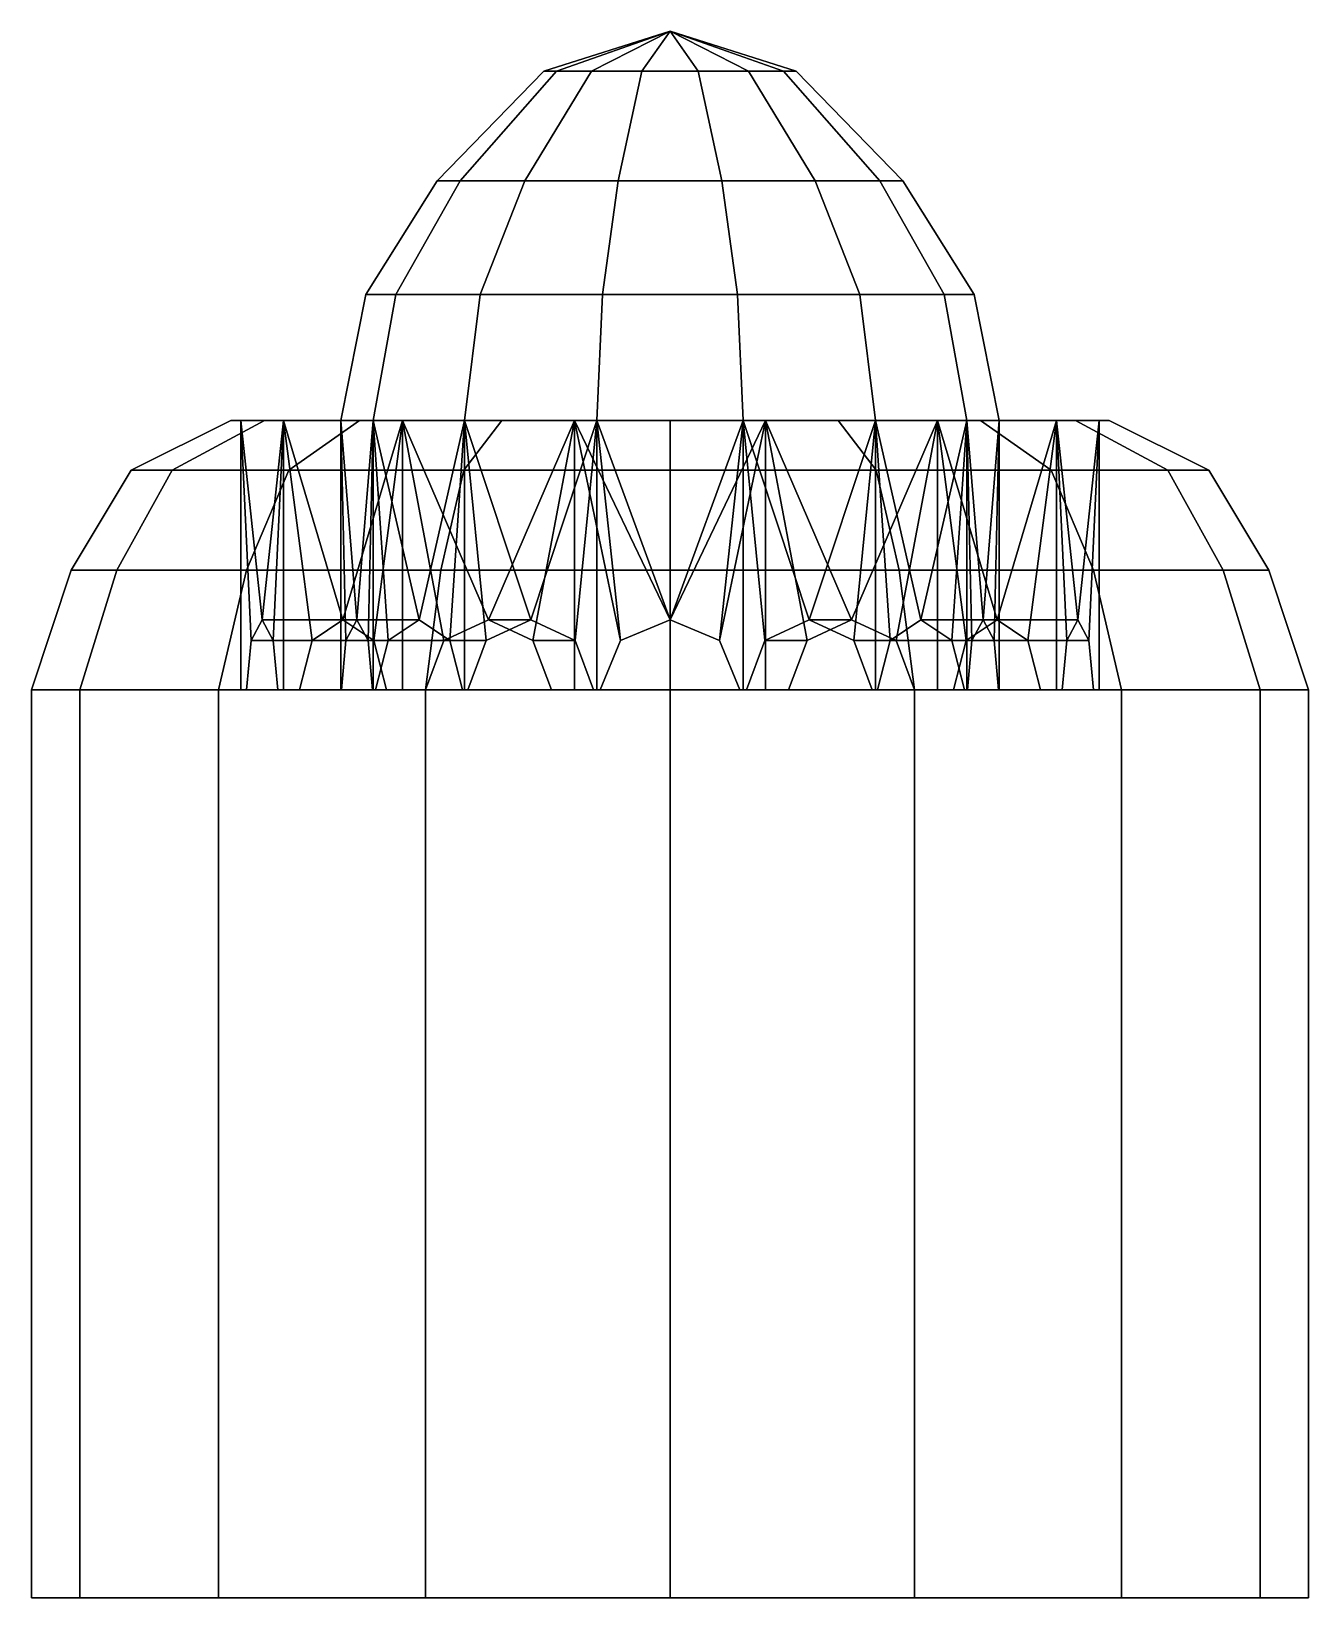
# Model space of a CAD drawing. Header units: millimetres. Extents: x -6.4 to 6.5, y -4.5 to 9.4.
# Drawn here: x -0.64 to 0.64, y 3.11 to 4.68 of the extents above; entities that cross this region are included whole.
import ezdxf

# ---------------------------------------------------------------- set-up
doc = ezdxf.new("R2010")
doc.units = ezdxf.units.MM
doc.layers.add('propeller', color=1, linetype='Continuous')

msp = doc.modelspace()

# ---------------------------------------------------------------- linework, layer by layer
for points in [[(-0.4989, 4.24, -0.2066), (-0.54, 4.24), (-0.44, 4.29), (-0.4065, 4.29, -0.1684)], [(-0.54, 4.24), (-0.4989, 4.24, 0.2066), (-0.4065, 4.29, 0.1684), (-0.44, 4.29)], [(-0.3818, 4.24, -0.3818), (-0.4989, 4.24, -0.2066), (-0.4065, 4.29, -0.1684), (-0.3111, 4.29, -0.3111)], [(-0.4989, 4.24, 0.2066), (-0.3818, 4.24, 0.3818), (-0.3111, 4.29, 0.3111), (-0.4065, 4.29, 0.1684)], [(-0.44, 4.29), (-0.4065, 4.29, 0.1684), (-0.3874, 4.29, 0.1866), (-0.43, 4.29)], [(-0.4065, 4.29, -0.1684), (-0.44, 4.29), (-0.43, 4.29), (-0.3874, 4.29, -0.1866)], [(-0.3874, 4.29, 0.1866), (-0.4087, 4.09, 0.0933), (-0.4087, 4.09, 0.0933), (-0.43, 4.29)], [(-0.4087, 4.09, 0.0933), (-0.4197, 4.0695, 0.045), (-0.4197, 4.0695, 0.045), (-0.43, 4.29)], [(-0.4197, 4.0695, 0.045), (-0.4243, 4.02, 0.025), (-0.43, 4.02), (-0.43, 4.29)], [(-0.43, 4.29), (-0.4197, 4.0695, -0.045), (-0.4197, 4.0695, -0.045), (-0.4087, 4.09, -0.0933)], [(-0.43, 4.29), (-0.4087, 4.09, -0.0933), (-0.4087, 4.09, -0.0933), (-0.3874, 4.29, -0.1866)], [(-0.4197, 4.0695, -0.045), (-0.43, 4.29), (-0.43, 4.02), (-0.4243, 4.02, -0.025)], [(-0.3874, 4.29, 0.1866), (-0.3977, 4.0695, 0.1415), (-0.3977, 4.0695, 0.1415), (-0.4087, 4.09, 0.0933)], [(-0.4087, 4.09, -0.0933), (-0.3977, 4.0695, -0.1415), (-0.3977, 4.0695, -0.1415), (-0.3874, 4.29, -0.1866)], [(-0.4065, 4.29, 0.1684), (-0.3111, 4.29, 0.3111), (-0.2681, 4.29, 0.3362), (-0.3874, 4.29, 0.1866)], [(-0.3874, 4.29, -0.1866), (-0.3111, 4.29, -0.3111), (-0.4065, 4.29, -0.1684)], [(-0.3977, 4.0695, 0.1415), (-0.3874, 4.29, 0.1866), (-0.3874, 4.02, 0.1866), (-0.3931, 4.02, 0.1615)], [(-0.3977, 4.0695, -0.1415), (-0.3931, 4.02, -0.1615), (-0.3874, 4.02, -0.1866), (-0.3874, 4.29, -0.1866)], [(-0.2681, 4.29, 0.3362), (-0.3278, 4.09, 0.2614), (-0.3278, 4.09, 0.2614), (-0.3874, 4.29, 0.1866)], [(-0.3278, 4.09, 0.2614), (-0.3586, 4.0695, 0.2227), (-0.3586, 4.0695, 0.2227), (-0.3874, 4.29, 0.1866)], [(-0.3586, 4.0695, 0.2227), (-0.3714, 4.02, 0.2067), (-0.3874, 4.02, 0.1866), (-0.3874, 4.29, 0.1866)], [(-0.3874, 4.29, -0.1866), (-0.3586, 4.0695, -0.2227), (-0.3586, 4.0695, -0.2227), (-0.3278, 4.09, -0.2614)], [(-0.3874, 4.29, -0.1866), (-0.3278, 4.09, -0.2614), (-0.3278, 4.09, -0.2614), (-0.2681, 4.29, -0.3362)], [(-0.3586, 4.0695, -0.2227), (-0.3874, 4.29, -0.1866), (-0.3874, 4.02, -0.1866), (-0.3714, 4.02, -0.2067)], [(-0.3874, 4.29, -0.1866), (-0.2681, 4.29, -0.3362), (-0.3111, 4.29, -0.3111)], [(-0.2066, 4.24, -0.4989), (-0.3818, 4.24, -0.3818), (-0.3111, 4.29, -0.3111), (-0.1684, 4.29, -0.4065)], [(-0.3818, 4.24, 0.3818), (-0.2066, 4.24, 0.4989), (-0.1684, 4.29, 0.4065), (-0.3111, 4.29, 0.3111)], [(-0.33, 4.29), (-0.33, 4.29), (-0.3137, 4.09, 0.0716), (-0.2973, 4.29, 0.1432)], [(-0.33, 4.29), (-0.33, 4.29), (-0.3247, 4.0695, 0.0233), (-0.3137, 4.09, 0.0716)], [(-0.3247, 4.0695, 0.0233), (-0.33, 4.29), (-0.33, 4.02), (-0.3292, 4.02, 0.0033)], [(-0.2973, 4.29, -0.1432), (-0.2973, 4.29, -0.1432), (-0.3137, 4.09, -0.0716), (-0.33, 4.29)], [(-0.33, 4.29), (-0.33, 4.29), (-0.3137, 4.09, -0.0716), (-0.3247, 4.0695, -0.0233)], [(-0.33, 4.29), (-0.3247, 4.0695, -0.0233), (-0.3292, 4.02, -0.0033), (-0.33, 4.02)], [(-0.2681, 4.29, 0.3362), (-0.2969, 4.0695, 0.3001), (-0.2969, 4.0695, 0.3001), (-0.3278, 4.09, 0.2614)], [(-0.3278, 4.09, -0.2614), (-0.2969, 4.0695, -0.3001), (-0.2969, 4.0695, -0.3001), (-0.2681, 4.29, -0.3362)], [(-0.2973, 4.29, 0.1432), (-0.2973, 4.29, 0.1432), (-0.3137, 4.09, 0.0716), (-0.3026, 4.0695, 0.1198)], [(-0.2973, 4.29, -0.1432), (-0.2973, 4.29, -0.1432), (-0.3026, 4.0695, -0.1198), (-0.3137, 4.09, -0.0716)], [(-0.3111, 4.29, 0.3111), (-0.1684, 4.29, 0.4065), (-0.2681, 4.29, 0.3362)], [(-0.2681, 4.29, -0.3362), (-0.1684, 4.29, -0.4065), (-0.3111, 4.29, -0.3111)], [(-0.2973, 4.29, 0.1432), (-0.3026, 4.0695, 0.1198), (-0.2981, 4.02, 0.1398), (-0.2973, 4.02, 0.1432)], [(-0.3026, 4.0695, -0.1198), (-0.2973, 4.29, -0.1432), (-0.2973, 4.02, -0.1432), (-0.2981, 4.02, -0.1398)], [(-0.2973, 4.29, 0.1432), (-0.2973, 4.29, 0.1432), (-0.2515, 4.09, 0.2006), (-0.2058, 4.29, 0.258)], [(-0.2973, 4.29, 0.1432), (-0.2973, 4.29, 0.1432), (-0.2824, 4.0695, 0.1619), (-0.2515, 4.09, 0.2006)], [(-0.2824, 4.0695, 0.1619), (-0.2973, 4.29, 0.1432), (-0.2973, 4.02, 0.1432), (-0.2952, 4.02, 0.1459)], [(-0.2058, 4.29, -0.258), (-0.2058, 4.29, -0.258), (-0.2515, 4.09, -0.2006), (-0.2973, 4.29, -0.1432)], [(-0.2973, 4.29, -0.1432), (-0.2973, 4.29, -0.1432), (-0.2515, 4.09, -0.2006), (-0.2824, 4.0695, -0.1619)], [(-0.2973, 4.29, -0.1432), (-0.2824, 4.0695, -0.1619), (-0.2952, 4.02, -0.1459), (-0.2973, 4.02, -0.1432)], [(-0.2969, 4.0695, 0.3001), (-0.2681, 4.29, 0.3362), (-0.2681, 4.02, 0.3362), (-0.2841, 4.02, 0.3161)], [(-0.2969, 4.0695, -0.3001), (-0.2841, 4.02, -0.3161), (-0.2681, 4.02, -0.3362), (-0.2681, 4.29, -0.3362)], [(-0.0957, 4.29, 0.4192), (-0.1819, 4.09, 0.3777), (-0.1819, 4.09, 0.3777), (-0.2681, 4.29, 0.3362)], [(-0.1819, 4.09, 0.3777), (-0.2265, 4.0695, 0.3562), (-0.2265, 4.0695, 0.3562), (-0.2681, 4.29, 0.3362)], [(-0.2265, 4.0695, 0.3562), (-0.245, 4.02, 0.3473), (-0.2681, 4.02, 0.3362), (-0.2681, 4.29, 0.3362)], [(-0.2681, 4.29, -0.3362), (-0.2265, 4.0695, -0.3562), (-0.2265, 4.0695, -0.3562), (-0.1819, 4.09, -0.3777)], [(-0.2681, 4.29, -0.3362), (-0.1819, 4.09, -0.3777), (-0.1819, 4.09, -0.3777), (-0.0957, 4.29, -0.4192)], [(-0.2265, 4.0695, -0.3562), (-0.2681, 4.29, -0.3362), (-0.2681, 4.02, -0.3362), (-0.245, 4.02, -0.3473)], [(-0.2681, 4.29, 0.3362), (-0.1684, 4.29, 0.4065), (-0.0957, 4.29, 0.4192)], [(-0.0957, 4.29, -0.4192), (-0.1684, 4.29, -0.4065), (-0.2681, 4.29, -0.3362)], [(-0.2058, 4.29, 0.258), (-0.2058, 4.29, 0.258), (-0.2515, 4.09, 0.2006), (-0.2207, 4.0695, 0.2393)], [(-0.2058, 4.29, -0.258), (-0.2058, 4.29, -0.258), (-0.2207, 4.0695, -0.2393), (-0.2515, 4.09, -0.2006)], [(-0.2058, 4.29, 0.258), (-0.2207, 4.0695, 0.2393), (-0.2079, 4.02, 0.2553), (-0.2058, 4.02, 0.258)], [(-0.2207, 4.0695, -0.2393), (-0.2058, 4.29, -0.258), (-0.2058, 4.02, -0.258), (-0.2079, 4.02, -0.2553)], [(0, 4.24, -0.54), (-0.2066, 4.24, -0.4989), (-0.1684, 4.29, -0.4065), (0, 4.29, -0.44)], [(-0.2066, 4.24, 0.4989), (0, 4.24, 0.54), (0, 4.29, 0.44), (-0.1684, 4.29, 0.4065)], [(-0.2058, 4.29, 0.258), (-0.2058, 4.29, 0.258), (-0.1396, 4.09, 0.2899), (-0.0734, 4.29, 0.3217)], [(-0.2058, 4.29, 0.258), (-0.2058, 4.29, 0.258), (-0.1842, 4.0695, 0.2684), (-0.1396, 4.09, 0.2899)], [(-0.1842, 4.0695, 0.2684), (-0.2058, 4.29, 0.258), (-0.2058, 4.02, 0.258), (-0.2027, 4.02, 0.2595)], [(-0.0734, 4.29, -0.3217), (-0.0734, 4.29, -0.3217), (-0.1396, 4.09, -0.2899), (-0.2058, 4.29, -0.258)], [(-0.2058, 4.29, -0.258), (-0.2058, 4.29, -0.258), (-0.1396, 4.09, -0.2899), (-0.1842, 4.0695, -0.2684)], [(-0.2058, 4.29, -0.258), (-0.1842, 4.0695, -0.2684), (-0.2027, 4.02, -0.2595), (-0.2058, 4.02, -0.258)], [(-0.0957, 4.29, 0.4192), (-0.1373, 4.0695, 0.3992), (-0.1373, 4.0695, 0.3992), (-0.1819, 4.09, 0.3777)], [(-0.1819, 4.09, -0.3777), (-0.1373, 4.0695, -0.3992), (-0.1373, 4.0695, -0.3992), (-0.0957, 4.29, -0.4192)], [(-0.0734, 4.29, 0.3217), (-0.0734, 4.29, 0.3217), (-0.1396, 4.09, 0.2899), (-0.095, 4.0695, 0.3113)], [(-0.0734, 4.29, -0.3217), (-0.0734, 4.29, -0.3217), (-0.095, 4.0695, -0.3113), (-0.1396, 4.09, -0.2899)], [(-0.1373, 4.0695, 0.3992), (-0.0957, 4.29, 0.4192), (-0.0957, 4.02, 0.4192), (-0.1188, 4.02, 0.4081)], [(-0.1373, 4.0695, -0.3992), (-0.1188, 4.02, -0.4081), (-0.0957, 4.02, -0.4192), (-0.0957, 4.29, -0.4192)], [(-0.0495, 4.0695, 0.4192), (-0.07, 4.02, 0.4192), (-0.0957, 4.02, 0.4192), (-0.0957, 4.29, 0.4192)], [(0, 4.09, 0.4192), (-0.0495, 4.0695, 0.4192), (-0.0495, 4.0695, 0.4192), (-0.0957, 4.29, 0.4192)], [(0.0957, 4.29, 0.4192), (0, 4.09, 0.4192), (0, 4.09, 0.4192), (-0.0957, 4.29, 0.4192)], [(-0.0957, 4.29, -0.4192), (-0.0495, 4.0695, -0.4192), (-0.0495, 4.0695, -0.4192), (0, 4.09, -0.4192)], [(-0.0957, 4.29, -0.4192), (0, 4.09, -0.4192), (0, 4.09, -0.4192), (0.0957, 4.29, -0.4192)], [(-0.0495, 4.0695, -0.4192), (-0.0957, 4.29, -0.4192), (-0.0957, 4.02, -0.4192), (-0.07, 4.02, -0.4192)], [(-0.0957, 4.29, 0.4192), (0, 4.29, 0.44), (0.0957, 4.29, 0.4192)], [(0.0957, 4.29, -0.4192), (0, 4.29, -0.44), (-0.0957, 4.29, -0.4192)], [(-0.0734, 4.29, 0.3217), (-0.095, 4.0695, 0.3113), (-0.0765, 4.02, 0.3202), (-0.0734, 4.02, 0.3217)], [(-0.095, 4.0695, -0.3113), (-0.0734, 4.29, -0.3217), (-0.0734, 4.02, -0.3217), (-0.0765, 4.02, -0.3202)], [(-0.0495, 4.0695, 0.3217), (-0.0734, 4.29, 0.3217), (-0.0734, 4.02, 0.3217), (-0.07, 4.02, 0.3217)], [(-0.0734, 4.29, 0.3217), (-0.0734, 4.29, 0.3217), (-0.0495, 4.0695, 0.3217), (0, 4.09, 0.3217)], [(-0.0734, 4.29, 0.3217), (-0.0734, 4.29, 0.3217), (0, 4.09, 0.3217), (0.0734, 4.29, 0.3217)], [(0.0734, 4.29, -0.3217), (0.0734, 4.29, -0.3217), (0, 4.09, -0.3217), (-0.0734, 4.29, -0.3217)], [(-0.0734, 4.29, -0.3217), (-0.0734, 4.29, -0.3217), (0, 4.09, -0.3217), (-0.0495, 4.0695, -0.3217)], [(-0.0734, 4.29, -0.3217), (-0.0495, 4.0695, -0.3217), (-0.07, 4.02, -0.3217), (-0.0734, 4.02, -0.3217)], [(0.0734, 4.29, 0.3217), (0.0734, 4.29, 0.3217), (0, 4.09, 0.3217), (0.0495, 4.0695, 0.3217)], [(0.0957, 4.29, 0.4192), (0.0495, 4.0695, 0.4192), (0.0495, 4.0695, 0.4192), (0, 4.09, 0.4192)], [(0, 4.09, -0.4192), (0.0495, 4.0695, -0.4192), (0.0495, 4.0695, -0.4192), (0.0957, 4.29, -0.4192)], [(0.0734, 4.29, -0.3217), (0.0734, 4.29, -0.3217), (0.0495, 4.0695, -0.3217), (0, 4.09, -0.3217)], [(0.2066, 4.24, -0.4989), (0, 4.24, -0.54), (0, 4.29, -0.44), (0.1684, 4.29, -0.4065)], [(0, 4.24, 0.54), (0.2066, 4.24, 0.4989), (0.1684, 4.29, 0.4065), (0, 4.29, 0.44)], [(0.0734, 4.29, 0.3217), (0.0495, 4.0695, 0.3217), (0.07, 4.02, 0.3217), (0.0734, 4.02, 0.3217)], [(0.0495, 4.0695, 0.4192), (0.0957, 4.29, 0.4192), (0.0957, 4.02, 0.4192), (0.07, 4.02, 0.4192)], [(0.0495, 4.0695, -0.4192), (0.07, 4.02, -0.4192), (0.0957, 4.02, -0.4192), (0.0957, 4.29, -0.4192)], [(0.0495, 4.0695, -0.3217), (0.0734, 4.29, -0.3217), (0.0734, 4.02, -0.3217), (0.07, 4.02, -0.3217)], [(0.2058, 4.29, -0.258), (0.2058, 4.29, -0.258), (0.1396, 4.09, -0.2899), (0.0734, 4.29, -0.3217)], [(0.0734, 4.29, -0.3217), (0.0734, 4.29, -0.3217), (0.1396, 4.09, -0.2899), (0.095, 4.0695, -0.3113)], [(0.0734, 4.29, -0.3217), (0.095, 4.0695, -0.3113), (0.0765, 4.02, -0.3202), (0.0734, 4.02, -0.3217)], [(0.0734, 4.29, 0.3217), (0.0734, 4.29, 0.3217), (0.1396, 4.09, 0.2899), (0.2058, 4.29, 0.258)], [(0.0734, 4.29, 0.3217), (0.0734, 4.29, 0.3217), (0.095, 4.0695, 0.3113), (0.1396, 4.09, 0.2899)], [(0.095, 4.0695, 0.3113), (0.0734, 4.29, 0.3217), (0.0734, 4.02, 0.3217), (0.0765, 4.02, 0.3202)], [(0.0957, 4.29, -0.4192), (0.1373, 4.0695, -0.3992), (0.1373, 4.0695, -0.3992), (0.1819, 4.09, -0.3777)], [(0.0957, 4.29, -0.4192), (0.1819, 4.09, -0.3777), (0.1819, 4.09, -0.3777), (0.2681, 4.29, -0.3362)], [(0.1373, 4.0695, -0.3992), (0.0957, 4.29, -0.4192), (0.0957, 4.02, -0.4192), (0.1188, 4.02, -0.4081)], [(0.2681, 4.29, 0.3362), (0.1819, 4.09, 0.3777), (0.1819, 4.09, 0.3777), (0.0957, 4.29, 0.4192)], [(0.1819, 4.09, 0.3777), (0.1373, 4.0695, 0.3992), (0.1373, 4.0695, 0.3992), (0.0957, 4.29, 0.4192)], [(0.1373, 4.0695, 0.3992), (0.1188, 4.02, 0.4081), (0.0957, 4.02, 0.4192), (0.0957, 4.29, 0.4192)], [(0.0957, 4.29, 0.4192), (0.1684, 4.29, 0.4065), (0.2681, 4.29, 0.3362)], [(0.2681, 4.29, -0.3362), (0.1684, 4.29, -0.4065), (0.0957, 4.29, -0.4192)], [(0.2058, 4.29, -0.258), (0.2058, 4.29, -0.258), (0.1842, 4.0695, -0.2684), (0.1396, 4.09, -0.2899)], [(0.2058, 4.29, 0.258), (0.2058, 4.29, 0.258), (0.1396, 4.09, 0.2899), (0.1842, 4.0695, 0.2684)], [(0.3818, 4.24, -0.3818), (0.2066, 4.24, -0.4989), (0.1684, 4.29, -0.4065), (0.3111, 4.29, -0.3111)], [(0.2066, 4.24, 0.4989), (0.3818, 4.24, 0.3818), (0.3111, 4.29, 0.3111), (0.1684, 4.29, 0.4065)], [(0.2681, 4.29, 0.3362), (0.1684, 4.29, 0.4065), (0.3111, 4.29, 0.3111)], [(0.3111, 4.29, -0.3111), (0.1684, 4.29, -0.4065), (0.2681, 4.29, -0.3362)], [(0.1819, 4.09, -0.3777), (0.2265, 4.0695, -0.3562), (0.2265, 4.0695, -0.3562), (0.2681, 4.29, -0.3362)], [(0.2681, 4.29, 0.3362), (0.2265, 4.0695, 0.3562), (0.2265, 4.0695, 0.3562), (0.1819, 4.09, 0.3777)], [(0.1842, 4.0695, -0.2684), (0.2058, 4.29, -0.258), (0.2058, 4.02, -0.258), (0.2027, 4.02, -0.2595)], [(0.2058, 4.29, 0.258), (0.1842, 4.0695, 0.2684), (0.2027, 4.02, 0.2595), (0.2058, 4.02, 0.258)], [(0.2973, 4.29, -0.1432), (0.2973, 4.29, -0.1432), (0.2515, 4.09, -0.2006), (0.2058, 4.29, -0.258)], [(0.2058, 4.29, -0.258), (0.2058, 4.29, -0.258), (0.2515, 4.09, -0.2006), (0.2207, 4.0695, -0.2393)], [(0.2058, 4.29, -0.258), (0.2207, 4.0695, -0.2393), (0.2079, 4.02, -0.2553), (0.2058, 4.02, -0.258)], [(0.2058, 4.29, 0.258), (0.2058, 4.29, 0.258), (0.2515, 4.09, 0.2006), (0.2973, 4.29, 0.1432)], [(0.2058, 4.29, 0.258), (0.2058, 4.29, 0.258), (0.2207, 4.0695, 0.2393), (0.2515, 4.09, 0.2006)], [(0.2207, 4.0695, 0.2393), (0.2058, 4.29, 0.258), (0.2058, 4.02, 0.258), (0.2079, 4.02, 0.2553)], [(0.2265, 4.0695, -0.3562), (0.245, 4.02, -0.3473), (0.2681, 4.02, -0.3362), (0.2681, 4.29, -0.3362)], [(0.2265, 4.0695, 0.3562), (0.2681, 4.29, 0.3362), (0.2681, 4.02, 0.3362), (0.245, 4.02, 0.3473)], [(0.2973, 4.29, -0.1432), (0.2973, 4.29, -0.1432), (0.2824, 4.0695, -0.1619), (0.2515, 4.09, -0.2006)], [(0.2973, 4.29, 0.1432), (0.2973, 4.29, 0.1432), (0.2515, 4.09, 0.2006), (0.2824, 4.0695, 0.1619)], [(0.2681, 4.29, -0.3362), (0.2969, 4.0695, -0.3001), (0.2969, 4.0695, -0.3001), (0.3278, 4.09, -0.2614)], [(0.2681, 4.29, -0.3362), (0.3278, 4.09, -0.2614), (0.3278, 4.09, -0.2614), (0.3874, 4.29, -0.1866)], [(0.2969, 4.0695, -0.3001), (0.2681, 4.29, -0.3362), (0.2681, 4.02, -0.3362), (0.2841, 4.02, -0.3161)], [(0.3874, 4.29, 0.1866), (0.3278, 4.09, 0.2614), (0.3278, 4.09, 0.2614), (0.2681, 4.29, 0.3362)], [(0.3278, 4.09, 0.2614), (0.2969, 4.0695, 0.3001), (0.2969, 4.0695, 0.3001), (0.2681, 4.29, 0.3362)], [(0.2969, 4.0695, 0.3001), (0.2841, 4.02, 0.3161), (0.2681, 4.02, 0.3362), (0.2681, 4.29, 0.3362)], [(0.3874, 4.29, 0.1866), (0.2681, 4.29, 0.3362), (0.3111, 4.29, 0.3111)], [(0.4065, 4.29, -0.1684), (0.3111, 4.29, -0.3111), (0.2681, 4.29, -0.3362), (0.3874, 4.29, -0.1866)], [(0.2824, 4.0695, -0.1619), (0.2973, 4.29, -0.1432), (0.2973, 4.02, -0.1432), (0.2952, 4.02, -0.1459)], [(0.2973, 4.29, 0.1432), (0.2824, 4.0695, 0.1619), (0.2952, 4.02, 0.1459), (0.2973, 4.02, 0.1432)], [(0.33, 4.29), (0.33, 4.29), (0.3137, 4.09, -0.0716), (0.2973, 4.29, -0.1432)], [(0.2973, 4.29, -0.1432), (0.2973, 4.29, -0.1432), (0.3137, 4.09, -0.0716), (0.3026, 4.0695, -0.1198)], [(0.2973, 4.29, -0.1432), (0.3026, 4.0695, -0.1198), (0.2981, 4.02, -0.1398), (0.2973, 4.02, -0.1432)], [(0.2973, 4.29, 0.1432), (0.2973, 4.29, 0.1432), (0.3137, 4.09, 0.0716), (0.33, 4.29)], [(0.2973, 4.29, 0.1432), (0.2973, 4.29, 0.1432), (0.3026, 4.0695, 0.1198), (0.3137, 4.09, 0.0716)], [(0.3026, 4.0695, 0.1198), (0.2973, 4.29, 0.1432), (0.2973, 4.02, 0.1432), (0.2981, 4.02, 0.1398)], [(0.4989, 4.24, -0.2066), (0.3818, 4.24, -0.3818), (0.3111, 4.29, -0.3111), (0.4065, 4.29, -0.1684)], [(0.3818, 4.24, 0.3818), (0.4989, 4.24, 0.2066), (0.4065, 4.29, 0.1684), (0.3111, 4.29, 0.3111)], [(0.3874, 4.29, 0.1866), (0.3111, 4.29, 0.3111), (0.4065, 4.29, 0.1684)], [(0.33, 4.29), (0.33, 4.29), (0.3247, 4.0695, -0.0233), (0.3137, 4.09, -0.0716)], [(0.33, 4.29), (0.33, 4.29), (0.3137, 4.09, 0.0716), (0.3247, 4.0695, 0.0233)], [(0.3247, 4.0695, -0.0233), (0.33, 4.29), (0.33, 4.02), (0.3292, 4.02, -0.0033)], [(0.33, 4.29), (0.3247, 4.0695, 0.0233), (0.3292, 4.02, 0.0033), (0.33, 4.02)], [(0.3278, 4.09, -0.2614), (0.3586, 4.0695, -0.2227), (0.3586, 4.0695, -0.2227), (0.3874, 4.29, -0.1866)], [(0.3874, 4.29, 0.1866), (0.3586, 4.0695, 0.2227), (0.3586, 4.0695, 0.2227), (0.3278, 4.09, 0.2614)], [(0.3586, 4.0695, -0.2227), (0.3714, 4.02, -0.2067), (0.3874, 4.02, -0.1866), (0.3874, 4.29, -0.1866)], [(0.3586, 4.0695, 0.2227), (0.3874, 4.29, 0.1866), (0.3874, 4.02, 0.1866), (0.3714, 4.02, 0.2067)], [(0.3874, 4.29, -0.1866), (0.3977, 4.0695, -0.1415), (0.3977, 4.0695, -0.1415), (0.4087, 4.09, -0.0933)], [(0.3874, 4.29, -0.1866), (0.4087, 4.09, -0.0933), (0.4087, 4.09, -0.0933), (0.43, 4.29)], [(0.3977, 4.0695, -0.1415), (0.3874, 4.29, -0.1866), (0.3874, 4.02, -0.1866), (0.3931, 4.02, -0.1615)], [(0.43, 4.29), (0.4087, 4.09, 0.0933), (0.4087, 4.09, 0.0933), (0.3874, 4.29, 0.1866)], [(0.4087, 4.09, 0.0933), (0.3977, 4.0695, 0.1415), (0.3977, 4.0695, 0.1415), (0.3874, 4.29, 0.1866)], [(0.3977, 4.0695, 0.1415), (0.3931, 4.02, 0.1615), (0.3874, 4.02, 0.1866), (0.3874, 4.29, 0.1866)], [(0.4065, 4.29, 0.1684), (0.44, 4.29), (0.43, 4.29), (0.3874, 4.29, 0.1866)], [(0.44, 4.29), (0.4065, 4.29, -0.1684), (0.3874, 4.29, -0.1866), (0.43, 4.29)], [(0.54, 4.24), (0.4989, 4.24, -0.2066), (0.4065, 4.29, -0.1684), (0.44, 4.29)], [(0.4989, 4.24, 0.2066), (0.54, 4.24), (0.44, 4.29), (0.4065, 4.29, 0.1684)], [(0.4087, 4.09, -0.0933), (0.4197, 4.0695, -0.045), (0.4197, 4.0695, -0.045), (0.43, 4.29)], [(0.43, 4.29), (0.4197, 4.0695, 0.045), (0.4197, 4.0695, 0.045), (0.4087, 4.09, 0.0933)], [(0.4197, 4.0695, -0.045), (0.4243, 4.02, -0.025), (0.43, 4.02), (0.43, 4.29)], [(0.4197, 4.0695, 0.045), (0.43, 4.29), (0.43, 4.02), (0.4243, 4.02, 0.025)], [(-0.5543, 4.14, -0.2296), (-0.6, 4.14), (-0.54, 4.24), (-0.4989, 4.24, -0.2066)], [(-0.6, 4.14), (-0.5543, 4.14, 0.2296), (-0.4989, 4.24, 0.2066), (-0.54, 4.24)], [(-0.4243, 4.14, -0.4243), (-0.5543, 4.14, -0.2296), (-0.4989, 4.24, -0.2066), (-0.3818, 4.24, -0.3818)], [(-0.5543, 4.14, 0.2296), (-0.4243, 4.14, 0.4243), (-0.3818, 4.24, 0.3818), (-0.4989, 4.24, 0.2066)], [(-0.2296, 4.14, -0.5543), (-0.4243, 4.14, -0.4243), (-0.3818, 4.24, -0.3818), (-0.2066, 4.24, -0.4989)], [(-0.4243, 4.14, 0.4243), (-0.2296, 4.14, 0.5543), (-0.2066, 4.24, 0.4989), (-0.3818, 4.24, 0.3818)], [(0, 4.14, -0.6), (-0.2296, 4.14, -0.5543), (-0.2066, 4.24, -0.4989), (0, 4.24, -0.54)], [(-0.2296, 4.14, 0.5543), (0, 4.14, 0.6), (0, 4.24, 0.54), (-0.2066, 4.24, 0.4989)], [(0.2296, 4.14, -0.5543), (0, 4.14, -0.6), (0, 4.24, -0.54), (0.2066, 4.24, -0.4989)], [(0, 4.14, 0.6), (0.2296, 4.14, 0.5543), (0.2066, 4.24, 0.4989), (0, 4.24, 0.54)], [(0.4243, 4.14, -0.4243), (0.2296, 4.14, -0.5543), (0.2066, 4.24, -0.4989), (0.3818, 4.24, -0.3818)], [(0.2296, 4.14, 0.5543), (0.4243, 4.14, 0.4243), (0.3818, 4.24, 0.3818), (0.2066, 4.24, 0.4989)], [(0.5543, 4.14, -0.2296), (0.4243, 4.14, -0.4243), (0.3818, 4.24, -0.3818), (0.4989, 4.24, -0.2066)], [(0.4243, 4.14, 0.4243), (0.5543, 4.14, 0.2296), (0.4989, 4.24, 0.2066), (0.3818, 4.24, 0.3818)], [(0.6, 4.14), (0.5543, 4.14, -0.2296), (0.4989, 4.24, -0.2066), (0.54, 4.24)], [(0.5543, 4.14, 0.2296), (0.6, 4.14), (0.54, 4.24), (0.4989, 4.24, 0.2066)], [(-0.5913, 4.02, -0.2449), (-0.64, 4.02), (-0.6, 4.14), (-0.5543, 4.14, -0.2296)], [(-0.64, 4.02), (-0.5913, 4.02, 0.2449), (-0.5543, 4.14, 0.2296), (-0.6, 4.14)], [(-0.4525, 4.02, -0.4525), (-0.5913, 4.02, -0.2449), (-0.5543, 4.14, -0.2296), (-0.4243, 4.14, -0.4243)], [(-0.5913, 4.02, 0.2449), (-0.4525, 4.02, 0.4525), (-0.4243, 4.14, 0.4243), (-0.5543, 4.14, 0.2296)], [(-0.2449, 4.02, -0.5913), (-0.4525, 4.02, -0.4525), (-0.4243, 4.14, -0.4243), (-0.2296, 4.14, -0.5543)], [(-0.4525, 4.02, 0.4525), (-0.2449, 4.02, 0.5913), (-0.2296, 4.14, 0.5543), (-0.4243, 4.14, 0.4243)], [(0, 4.02, -0.64), (-0.2449, 4.02, -0.5913), (-0.2296, 4.14, -0.5543), (0, 4.14, -0.6)], [(-0.2449, 4.02, 0.5913), (0, 4.02, 0.64), (0, 4.14, 0.6), (-0.2296, 4.14, 0.5543)], [(0.2449, 4.02, -0.5913), (0, 4.02, -0.64), (0, 4.14, -0.6), (0.2296, 4.14, -0.5543)], [(0, 4.02, 0.64), (0.2449, 4.02, 0.5913), (0.2296, 4.14, 0.5543), (0, 4.14, 0.6)], [(0.4525, 4.02, -0.4525), (0.2449, 4.02, -0.5913), (0.2296, 4.14, -0.5543), (0.4243, 4.14, -0.4243)], [(0.2449, 4.02, 0.5913), (0.4525, 4.02, 0.4525), (0.4243, 4.14, 0.4243), (0.2296, 4.14, 0.5543)], [(0.5913, 4.02, -0.2449), (0.4525, 4.02, -0.4525), (0.4243, 4.14, -0.4243), (0.5543, 4.14, -0.2296)], [(0.4525, 4.02, 0.4525), (0.5913, 4.02, 0.2449), (0.5543, 4.14, 0.2296), (0.4243, 4.14, 0.4243)], [(0.64, 4.02), (0.5913, 4.02, -0.2449), (0.5543, 4.14, -0.2296), (0.6, 4.14)], [(0.5913, 4.02, 0.2449), (0.64, 4.02), (0.6, 4.14), (0.5543, 4.14, 0.2296)], [(-0.3137, 4.09, 0.0716), (-0.3247, 4.0695, 0.0233), (-0.4197, 4.0695, 0.045), (-0.4087, 4.09, 0.0933)], [(-0.3247, 4.0695, -0.0233), (-0.3137, 4.09, -0.0716), (-0.4087, 4.09, -0.0933), (-0.4197, 4.0695, -0.045)], [(-0.3026, 4.0695, 0.1198), (-0.3137, 4.09, 0.0716), (-0.4087, 4.09, 0.0933), (-0.3977, 4.0695, 0.1415)], [(-0.3137, 4.09, -0.0716), (-0.3026, 4.0695, -0.1198), (-0.3977, 4.0695, -0.1415), (-0.4087, 4.09, -0.0933)], [(-0.2515, 4.09, 0.2006), (-0.2824, 4.0695, 0.1619), (-0.3586, 4.0695, 0.2227), (-0.3278, 4.09, 0.2614)], [(-0.2824, 4.0695, -0.1619), (-0.2515, 4.09, -0.2006), (-0.3278, 4.09, -0.2614), (-0.3586, 4.0695, -0.2227)], [(-0.2207, 4.0695, 0.2393), (-0.2515, 4.09, 0.2006), (-0.3278, 4.09, 0.2614), (-0.2969, 4.0695, 0.3001)], [(-0.2515, 4.09, -0.2006), (-0.2207, 4.0695, -0.2393), (-0.2969, 4.0695, -0.3001), (-0.3278, 4.09, -0.2614)], [(-0.1396, 4.09, 0.2899), (-0.1842, 4.0695, 0.2684), (-0.2265, 4.0695, 0.3562), (-0.1819, 4.09, 0.3777)], [(-0.1842, 4.0695, -0.2684), (-0.1396, 4.09, -0.2899), (-0.1819, 4.09, -0.3777), (-0.2265, 4.0695, -0.3562)], [(-0.095, 4.0695, 0.3113), (-0.1396, 4.09, 0.2899), (-0.1819, 4.09, 0.3777), (-0.1373, 4.0695, 0.3992)], [(-0.1396, 4.09, -0.2899), (-0.095, 4.0695, -0.3113), (-0.1373, 4.0695, -0.3992), (-0.1819, 4.09, -0.3777)], [(0, 4.09, 0.3217), (-0.0495, 4.0695, 0.3217), (-0.0495, 4.0695, 0.4192), (0, 4.09, 0.4192)], [(-0.0495, 4.0695, -0.3217), (0, 4.09, -0.3217), (0, 4.09, -0.4192), (-0.0495, 4.0695, -0.4192)], [(0.0495, 4.0695, 0.3217), (0, 4.09, 0.3217), (0, 4.09, 0.4192), (0.0495, 4.0695, 0.4192)], [(0, 4.09, -0.3217), (0.0495, 4.0695, -0.3217), (0.0495, 4.0695, -0.4192), (0, 4.09, -0.4192)], [(0.095, 4.0695, -0.3113), (0.1396, 4.09, -0.2899), (0.1819, 4.09, -0.3777), (0.1373, 4.0695, -0.3992)], [(0.1396, 4.09, 0.2899), (0.095, 4.0695, 0.3113), (0.1373, 4.0695, 0.3992), (0.1819, 4.09, 0.3777)], [(0.1396, 4.09, -0.2899), (0.1842, 4.0695, -0.2684), (0.2265, 4.0695, -0.3562), (0.1819, 4.09, -0.3777)], [(0.1842, 4.0695, 0.2684), (0.1396, 4.09, 0.2899), (0.1819, 4.09, 0.3777), (0.2265, 4.0695, 0.3562)], [(0.2207, 4.0695, -0.2393), (0.2515, 4.09, -0.2006), (0.3278, 4.09, -0.2614), (0.2969, 4.0695, -0.3001)], [(0.2515, 4.09, 0.2006), (0.2207, 4.0695, 0.2393), (0.2969, 4.0695, 0.3001), (0.3278, 4.09, 0.2614)], [(0.2515, 4.09, -0.2006), (0.2824, 4.0695, -0.1619), (0.3586, 4.0695, -0.2227), (0.3278, 4.09, -0.2614)], [(0.2824, 4.0695, 0.1619), (0.2515, 4.09, 0.2006), (0.3278, 4.09, 0.2614), (0.3586, 4.0695, 0.2227)], [(0.3026, 4.0695, -0.1198), (0.3137, 4.09, -0.0716), (0.4087, 4.09, -0.0933), (0.3977, 4.0695, -0.1415)], [(0.3137, 4.09, 0.0716), (0.3026, 4.0695, 0.1198), (0.3977, 4.0695, 0.1415), (0.4087, 4.09, 0.0933)], [(0.3137, 4.09, -0.0716), (0.3247, 4.0695, -0.0233), (0.4197, 4.0695, -0.045), (0.4087, 4.09, -0.0933)], [(0.3247, 4.0695, 0.0233), (0.3137, 4.09, 0.0716), (0.4087, 4.09, 0.0933), (0.4197, 4.0695, 0.045)], [(-0.3247, 4.0695, 0.0233), (-0.3292, 4.02, 0.0033), (-0.4243, 4.02, 0.025), (-0.4197, 4.0695, 0.045)], [(-0.3292, 4.02, -0.0033), (-0.3247, 4.0695, -0.0233), (-0.4197, 4.0695, -0.045), (-0.4243, 4.02, -0.025)], [(-0.2981, 4.02, 0.1398), (-0.3026, 4.0695, 0.1198), (-0.3977, 4.0695, 0.1415), (-0.3931, 4.02, 0.1615)], [(-0.3026, 4.0695, -0.1198), (-0.2981, 4.02, -0.1398), (-0.3931, 4.02, -0.1615), (-0.3977, 4.0695, -0.1415)], [(-0.2824, 4.0695, 0.1619), (-0.2952, 4.02, 0.1459), (-0.3714, 4.02, 0.2067), (-0.3586, 4.0695, 0.2227)], [(-0.2952, 4.02, -0.1459), (-0.2824, 4.0695, -0.1619), (-0.3586, 4.0695, -0.2227), (-0.3714, 4.02, -0.2067)], [(-0.2079, 4.02, 0.2553), (-0.2207, 4.0695, 0.2393), (-0.2969, 4.0695, 0.3001), (-0.2841, 4.02, 0.3161)], [(-0.2207, 4.0695, -0.2393), (-0.2079, 4.02, -0.2553), (-0.2841, 4.02, -0.3161), (-0.2969, 4.0695, -0.3001)], [(-0.1842, 4.0695, 0.2684), (-0.2027, 4.02, 0.2595), (-0.245, 4.02, 0.3473), (-0.2265, 4.0695, 0.3562)], [(-0.2027, 4.02, -0.2595), (-0.1842, 4.0695, -0.2684), (-0.2265, 4.0695, -0.3562), (-0.245, 4.02, -0.3473)], [(-0.0765, 4.02, 0.3202), (-0.095, 4.0695, 0.3113), (-0.1373, 4.0695, 0.3992), (-0.1188, 4.02, 0.4081)], [(-0.095, 4.0695, -0.3113), (-0.0765, 4.02, -0.3202), (-0.1188, 4.02, -0.4081), (-0.1373, 4.0695, -0.3992)], [(-0.0495, 4.0695, 0.3217), (-0.07, 4.02, 0.3217), (-0.07, 4.02, 0.4192), (-0.0495, 4.0695, 0.4192)], [(-0.07, 4.02, -0.3217), (-0.0495, 4.0695, -0.3217), (-0.0495, 4.0695, -0.4192), (-0.07, 4.02, -0.4192)], [(0.07, 4.02, 0.3217), (0.0495, 4.0695, 0.3217), (0.0495, 4.0695, 0.4192), (0.07, 4.02, 0.4192)], [(0.0495, 4.0695, -0.3217), (0.07, 4.02, -0.3217), (0.07, 4.02, -0.4192), (0.0495, 4.0695, -0.4192)], [(0.0765, 4.02, -0.3202), (0.095, 4.0695, -0.3113), (0.1373, 4.0695, -0.3992), (0.1188, 4.02, -0.4081)], [(0.095, 4.0695, 0.3113), (0.0765, 4.02, 0.3202), (0.1188, 4.02, 0.4081), (0.1373, 4.0695, 0.3992)], [(0.1842, 4.0695, -0.2684), (0.2027, 4.02, -0.2595), (0.245, 4.02, -0.3473), (0.2265, 4.0695, -0.3562)], [(0.2027, 4.02, 0.2595), (0.1842, 4.0695, 0.2684), (0.2265, 4.0695, 0.3562), (0.245, 4.02, 0.3473)], [(0.2079, 4.02, -0.2553), (0.2207, 4.0695, -0.2393), (0.2969, 4.0695, -0.3001), (0.2841, 4.02, -0.3161)], [(0.2207, 4.0695, 0.2393), (0.2079, 4.02, 0.2553), (0.2841, 4.02, 0.3161), (0.2969, 4.0695, 0.3001)], [(0.2824, 4.0695, -0.1619), (0.2952, 4.02, -0.1459), (0.3714, 4.02, -0.2067), (0.3586, 4.0695, -0.2227)], [(0.2952, 4.02, 0.1459), (0.2824, 4.0695, 0.1619), (0.3586, 4.0695, 0.2227), (0.3714, 4.02, 0.2067)], [(0.2981, 4.02, -0.1398), (0.3026, 4.0695, -0.1198), (0.3977, 4.0695, -0.1415), (0.3931, 4.02, -0.1615)], [(0.3026, 4.0695, 0.1198), (0.2981, 4.02, 0.1398), (0.3931, 4.02, 0.1615), (0.3977, 4.0695, 0.1415)], [(0.3247, 4.0695, -0.0233), (0.3292, 4.02, -0.0033), (0.4243, 4.02, -0.025), (0.4197, 4.0695, -0.045)], [(0.3292, 4.02, 0.0033), (0.3247, 4.0695, 0.0233), (0.4197, 4.0695, 0.045), (0.4243, 4.02, 0.025)], [(-0.5913, 4.02, 0.2449), (-0.64, 4.02), (-0.64, 3.11), (-0.5913, 3.11, 0.2449)], [(-0.64, 4.02), (-0.5913, 4.02, -0.2449), (-0.5913, 3.11, -0.2449), (-0.64, 3.11)], [(-0.4525, 4.02, 0.4525), (-0.5913, 4.02, 0.2449), (-0.5913, 3.11, 0.2449), (-0.4525, 3.11, 0.4525)], [(-0.5913, 4.02, -0.2449), (-0.4525, 4.02, -0.4525), (-0.4525, 3.11, -0.4525), (-0.5913, 3.11, -0.2449)], [(-0.2449, 4.02, 0.5913), (-0.4525, 4.02, 0.4525), (-0.4525, 3.11, 0.4525), (-0.2449, 3.11, 0.5913)], [(-0.4525, 4.02, -0.4525), (-0.2449, 4.02, -0.5913), (-0.2449, 3.11, -0.5913), (-0.4525, 3.11, -0.4525)], [(-0.33, 4.02), (-0.3292, 4.02, -0.0033), (-0.4243, 4.02, -0.025), (-0.43, 4.02)], [(-0.3292, 4.02, 0.0033), (-0.33, 4.02), (-0.43, 4.02), (-0.4243, 4.02, 0.025)], [(-0.2973, 4.02, 0.1432), (-0.2981, 4.02, 0.1398), (-0.3931, 4.02, 0.1615), (-0.3874, 4.02, 0.1866)], [(-0.2981, 4.02, -0.1398), (-0.2973, 4.02, -0.1432), (-0.3874, 4.02, -0.1866), (-0.3931, 4.02, -0.1615)], [(-0.2952, 4.02, 0.1459), (-0.2973, 4.02, 0.1432), (-0.3874, 4.02, 0.1866), (-0.3714, 4.02, 0.2067)], [(-0.2973, 4.02, -0.1432), (-0.2952, 4.02, -0.1459), (-0.3714, 4.02, -0.2067), (-0.3874, 4.02, -0.1866)], [(-0.2058, 4.02, 0.258), (-0.2079, 4.02, 0.2553), (-0.2841, 4.02, 0.3161), (-0.2681, 4.02, 0.3362)], [(-0.2079, 4.02, -0.2553), (-0.2058, 4.02, -0.258), (-0.2681, 4.02, -0.3362), (-0.2841, 4.02, -0.3161)], [(-0.2027, 4.02, 0.2595), (-0.2058, 4.02, 0.258), (-0.2681, 4.02, 0.3362), (-0.245, 4.02, 0.3473)], [(-0.2058, 4.02, -0.258), (-0.2027, 4.02, -0.2595), (-0.245, 4.02, -0.3473), (-0.2681, 4.02, -0.3362)], [(0, 4.02, 0.64), (-0.2449, 4.02, 0.5913), (-0.2449, 3.11, 0.5913), (0, 3.11, 0.64)], [(-0.2449, 4.02, -0.5913), (0, 4.02, -0.64), (0, 3.11, -0.64), (-0.2449, 3.11, -0.5913)], [(-0.0734, 4.02, 0.3217), (-0.0765, 4.02, 0.3202), (-0.1188, 4.02, 0.4081), (-0.0957, 4.02, 0.4192)], [(-0.0765, 4.02, -0.3202), (-0.0734, 4.02, -0.3217), (-0.0957, 4.02, -0.4192), (-0.1188, 4.02, -0.4081)], [(-0.07, 4.02, 0.3217), (-0.0734, 4.02, 0.3217), (-0.0957, 4.02, 0.4192), (-0.07, 4.02, 0.4192)], [(-0.0734, 4.02, -0.3217), (-0.07, 4.02, -0.3217), (-0.07, 4.02, -0.4192), (-0.0957, 4.02, -0.4192)], [(0.2449, 4.02, 0.5913), (0, 4.02, 0.64), (0, 3.11, 0.64), (0.2449, 3.11, 0.5913)], [(0, 4.02, -0.64), (0.2449, 4.02, -0.5913), (0.2449, 3.11, -0.5913), (0, 3.11, -0.64)], [(0.07, 4.02, -0.3217), (0.0734, 4.02, -0.3217), (0.0957, 4.02, -0.4192), (0.07, 4.02, -0.4192)], [(0.0734, 4.02, 0.3217), (0.07, 4.02, 0.3217), (0.07, 4.02, 0.4192), (0.0957, 4.02, 0.4192)], [(0.0734, 4.02, -0.3217), (0.0765, 4.02, -0.3202), (0.1188, 4.02, -0.4081), (0.0957, 4.02, -0.4192)], [(0.0765, 4.02, 0.3202), (0.0734, 4.02, 0.3217), (0.0957, 4.02, 0.4192), (0.1188, 4.02, 0.4081)], [(0.2027, 4.02, -0.2595), (0.2058, 4.02, -0.258), (0.2681, 4.02, -0.3362), (0.245, 4.02, -0.3473)], [(0.2058, 4.02, 0.258), (0.2027, 4.02, 0.2595), (0.245, 4.02, 0.3473), (0.2681, 4.02, 0.3362)], [(0.2058, 4.02, -0.258), (0.2079, 4.02, -0.2553), (0.2841, 4.02, -0.3161), (0.2681, 4.02, -0.3362)], [(0.2079, 4.02, 0.2553), (0.2058, 4.02, 0.258), (0.2681, 4.02, 0.3362), (0.2841, 4.02, 0.3161)], [(0.4525, 4.02, 0.4525), (0.2449, 4.02, 0.5913), (0.2449, 3.11, 0.5913), (0.4525, 3.11, 0.4525)], [(0.2449, 4.02, -0.5913), (0.4525, 4.02, -0.4525), (0.4525, 3.11, -0.4525), (0.2449, 3.11, -0.5913)], [(0.2952, 4.02, -0.1459), (0.2973, 4.02, -0.1432), (0.3874, 4.02, -0.1866), (0.3714, 4.02, -0.2067)], [(0.2973, 4.02, 0.1432), (0.2952, 4.02, 0.1459), (0.3714, 4.02, 0.2067), (0.3874, 4.02, 0.1866)], [(0.2973, 4.02, -0.1432), (0.2981, 4.02, -0.1398), (0.3931, 4.02, -0.1615), (0.3874, 4.02, -0.1866)], [(0.2981, 4.02, 0.1398), (0.2973, 4.02, 0.1432), (0.3874, 4.02, 0.1866), (0.3931, 4.02, 0.1615)], [(0.33, 4.02), (0.3292, 4.02, 0.0033), (0.4243, 4.02, 0.025), (0.43, 4.02)], [(0.3292, 4.02, -0.0033), (0.33, 4.02), (0.43, 4.02), (0.4243, 4.02, -0.025)], [(0.5913, 4.02, 0.2449), (0.4525, 4.02, 0.4525), (0.4525, 3.11, 0.4525), (0.5913, 3.11, 0.2449)], [(0.4525, 4.02, -0.4525), (0.5913, 4.02, -0.2449), (0.5913, 3.11, -0.2449), (0.4525, 3.11, -0.4525)], [(0.64, 4.02), (0.5913, 4.02, 0.2449), (0.5913, 3.11, 0.2449), (0.64, 3.11)], [(0.5913, 4.02, -0.2449), (0.64, 4.02), (0.64, 3.11), (0.5913, 3.11, -0.2449)], [(-0.5913, 3.11, 0.2449), (-0.64, 3.11), (-0.59, 3.11), (-0.5451, 3.11, 0.2258)], [(-0.64, 3.11), (-0.5913, 3.11, -0.2449), (-0.5451, 3.11, -0.2258), (-0.59, 3.11)], [(-0.5913, 3.11, -0.2449), (-0.4525, 3.11, -0.4525), (-0.4172, 3.11, -0.4172), (-0.5451, 3.11, -0.2258)], [(-0.4525, 3.11, 0.4525), (-0.5913, 3.11, 0.2449), (-0.5451, 3.11, 0.2258), (-0.4172, 3.11, 0.4172)], [(-0.4525, 3.11, -0.4525), (-0.2449, 3.11, -0.5913), (-0.2258, 3.11, -0.5451), (-0.4172, 3.11, -0.4172)], [(-0.2449, 3.11, 0.5913), (-0.4525, 3.11, 0.4525), (-0.4172, 3.11, 0.4172), (-0.2258, 3.11, 0.5451)], [(-0.2449, 3.11, -0.5913), (0, 3.11, -0.64), (0, 3.11, -0.59), (-0.2258, 3.11, -0.5451)], [(0, 3.11, 0.64), (-0.2449, 3.11, 0.5913), (-0.2258, 3.11, 0.5451), (0, 3.11, 0.59)], [(0, 3.11, -0.64), (0.2449, 3.11, -0.5913), (0.2258, 3.11, -0.5451), (0, 3.11, -0.59)], [(0.2449, 3.11, 0.5913), (0, 3.11, 0.64), (0, 3.11, 0.59), (0.2258, 3.11, 0.5451)], [(0.4525, 3.11, 0.4525), (0.2449, 3.11, 0.5913), (0.2258, 3.11, 0.5451), (0.4172, 3.11, 0.4172)], [(0.4525, 3.11, -0.4525), (0.5913, 3.11, -0.2449), (0.5451, 3.11, -0.2258), (0.4172, 3.11, -0.4172)], [(0.5913, 3.11, 0.2449), (0.4525, 3.11, 0.4525), (0.4172, 3.11, 0.4172), (0.5451, 3.11, 0.2258)], [(0.5913, 3.11, -0.2449), (0.64, 3.11), (0.59, 3.11), (0.5451, 3.11, -0.2258)], [(0.64, 3.11), (0.5913, 3.11, 0.2449), (0.5451, 3.11, 0.2258), (0.59, 3.11)]]:
    msp.add_3dface(points)
at = {"layer": 'propeller'}
for points in [[(0, 4.68), (-0.1263, 4.64), (-0.1138, 4.64, 0.0548), (0, 4.68)], [(0, 4.68), (-0.1138, 4.64, -0.0548), (-0.1263, 4.64), (0, 4.68)], [(0, 4.68), (-0.1138, 4.64, 0.0548), (-0.0787, 4.64, 0.0987), (0, 4.68)], [(0, 4.68), (-0.0787, 4.64, -0.0987), (-0.1138, 4.64, -0.0548), (0, 4.68)], [(0, 4.68), (-0.0787, 4.64, 0.0987), (-0.0281, 4.64, 0.1231), (0, 4.68)], [(0, 4.68), (-0.0281, 4.64, -0.1231), (-0.0787, 4.64, -0.0987), (0, 4.68)], [(0, 4.68), (-0.0281, 4.64, 0.1231), (0.0281, 4.64, 0.1231), (0, 4.68)], [(0, 4.68), (0.0281, 4.64, -0.1231), (-0.0281, 4.64, -0.1231), (0, 4.68)], [(0, 4.68), (0.0281, 4.64, 0.1231), (0.0787, 4.64, 0.0987), (0, 4.68)], [(0, 4.68), (0.0787, 4.64, 0.0987), (0.1138, 4.64, 0.0548), (0, 4.68)], [(0, 4.68), (0.1138, 4.64, 0.0548), (0.1263, 4.64), (0, 4.68)], [(0, 4.68), (0.1263, 4.64), (0.1138, 4.64, -0.0548), (0, 4.68)], [(0, 4.68), (0.1138, 4.64, -0.0548), (0.0787, 4.64, -0.0987), (0, 4.68)], [(0, 4.68), (0.0787, 4.64, -0.0987), (0.0281, 4.64, -0.1231), (0, 4.68)], [(-0.1263, 4.64), (-0.2333, 4.53), (-0.2102, 4.53, 0.1012), (-0.1138, 4.64, 0.0548)], [(-0.1138, 4.64, -0.0548), (-0.2102, 4.53, -0.1012), (-0.2333, 4.53), (-0.1263, 4.64)], [(-0.1138, 4.64, 0.0548), (-0.2102, 4.53, 0.1012), (-0.1455, 4.53, 0.1824), (-0.0787, 4.64, 0.0987)], [(-0.0787, 4.64, -0.0987), (-0.1455, 4.53, -0.1824), (-0.2102, 4.53, -0.1012), (-0.1138, 4.64, -0.0548)], [(-0.0787, 4.64, 0.0987), (-0.1455, 4.53, 0.1824), (-0.0519, 4.53, 0.2275), (-0.0281, 4.64, 0.1231)], [(-0.0281, 4.64, -0.1231), (-0.0519, 4.53, -0.2275), (-0.1455, 4.53, -0.1824), (-0.0787, 4.64, -0.0987)], [(-0.0281, 4.64, 0.1231), (-0.0519, 4.53, 0.2275), (0.0519, 4.53, 0.2275), (0.0281, 4.64, 0.1231)], [(0.0281, 4.64, -0.1231), (0.0519, 4.53, -0.2275), (-0.0519, 4.53, -0.2275), (-0.0281, 4.64, -0.1231)], [(0.0281, 4.64, 0.1231), (0.0519, 4.53, 0.2275), (0.1455, 4.53, 0.1824), (0.0787, 4.64, 0.0987)], [(0.0787, 4.64, -0.0987), (0.1455, 4.53, -0.1824), (0.0519, 4.53, -0.2275), (0.0281, 4.64, -0.1231)], [(0.0787, 4.64, 0.0987), (0.1455, 4.53, 0.1824), (0.2102, 4.53, 0.1012), (0.1138, 4.64, 0.0548)], [(0.1138, 4.64, -0.0548), (0.2102, 4.53, -0.1012), (0.1455, 4.53, -0.1824), (0.0787, 4.64, -0.0987)], [(0.1138, 4.64, 0.0548), (0.2102, 4.53, 0.1012), (0.2333, 4.53), (0.1263, 4.64)], [(0.1263, 4.64), (0.2333, 4.53), (0.2102, 4.53, -0.1012), (0.1138, 4.64, -0.0548)], [(-0.2333, 4.53), (-0.3049, 4.4163), (-0.2747, 4.4163, 0.1323), (-0.2102, 4.53, 0.1012)], [(-0.2102, 4.53, -0.1012), (-0.2747, 4.4163, -0.1323), (-0.3049, 4.4163), (-0.2333, 4.53)], [(-0.2102, 4.53, 0.1012), (-0.2747, 4.4163, 0.1323), (-0.1901, 4.4163, 0.2384), (-0.1455, 4.53, 0.1824)], [(-0.1455, 4.53, -0.1824), (-0.1901, 4.4163, -0.2384), (-0.2747, 4.4163, -0.1323), (-0.2102, 4.53, -0.1012)], [(-0.1455, 4.53, 0.1824), (-0.1901, 4.4163, 0.2384), (-0.0678, 4.4163, 0.2972), (-0.0519, 4.53, 0.2275)], [(-0.0519, 4.53, -0.2275), (-0.0678, 4.4163, -0.2972), (-0.1901, 4.4163, -0.2384), (-0.1455, 4.53, -0.1824)], [(-0.0519, 4.53, 0.2275), (-0.0678, 4.4163, 0.2972), (0.0678, 4.4163, 0.2972), (0.0519, 4.53, 0.2275)], [(0.0519, 4.53, -0.2275), (0.0678, 4.4163, -0.2972), (-0.0678, 4.4163, -0.2972), (-0.0519, 4.53, -0.2275)], [(0.0519, 4.53, 0.2275), (0.0678, 4.4163, 0.2972), (0.1901, 4.4163, 0.2384), (0.1455, 4.53, 0.1824)], [(0.1455, 4.53, -0.1824), (0.1901, 4.4163, -0.2384), (0.0678, 4.4163, -0.2972), (0.0519, 4.53, -0.2275)], [(0.1455, 4.53, 0.1824), (0.1901, 4.4163, 0.2384), (0.2747, 4.4163, 0.1323), (0.2102, 4.53, 0.1012)], [(0.2102, 4.53, -0.1012), (0.2747, 4.4163, -0.1323), (0.1901, 4.4163, -0.2384), (0.1455, 4.53, -0.1824)], [(0.2102, 4.53, 0.1012), (0.2747, 4.4163, 0.1323), (0.3049, 4.4163), (0.2333, 4.53)], [(0.2333, 4.53), (0.3049, 4.4163), (0.2747, 4.4163, -0.1323), (0.2102, 4.53, -0.1012)], [(-0.3049, 4.4163), (-0.33, 4.29), (-0.2973, 4.29, 0.1432), (-0.2747, 4.4163, 0.1323)], [(-0.2747, 4.4163, -0.1323), (-0.2973, 4.29, -0.1432), (-0.33, 4.29), (-0.3049, 4.4163)], [(-0.2747, 4.4163, 0.1323), (-0.2973, 4.29, 0.1432), (-0.2058, 4.29, 0.258), (-0.1901, 4.4163, 0.2384)], [(-0.1901, 4.4163, -0.2384), (-0.2058, 4.29, -0.258), (-0.2973, 4.29, -0.1432), (-0.2747, 4.4163, -0.1323)], [(-0.1901, 4.4163, 0.2384), (-0.2058, 4.29, 0.258), (-0.0734, 4.29, 0.3217), (-0.0678, 4.4163, 0.2972)], [(-0.0678, 4.4163, -0.2972), (-0.0734, 4.29, -0.3217), (-0.2058, 4.29, -0.258), (-0.1901, 4.4163, -0.2384)], [(-0.0678, 4.4163, 0.2972), (-0.0734, 4.29, 0.3217), (0.0734, 4.29, 0.3217), (0.0678, 4.4163, 0.2972)], [(0.0678, 4.4163, -0.2972), (0.0734, 4.29, -0.3217), (-0.0734, 4.29, -0.3217), (-0.0678, 4.4163, -0.2972)], [(0.0678, 4.4163, 0.2972), (0.0734, 4.29, 0.3217), (0.2058, 4.29, 0.258), (0.1901, 4.4163, 0.2384)], [(0.1901, 4.4163, -0.2384), (0.2058, 4.29, -0.258), (0.0734, 4.29, -0.3217), (0.0678, 4.4163, -0.2972)], [(0.1901, 4.4163, 0.2384), (0.2058, 4.29, 0.258), (0.2973, 4.29, 0.1432), (0.2747, 4.4163, 0.1323)], [(0.2747, 4.4163, -0.1323), (0.2973, 4.29, -0.1432), (0.2058, 4.29, -0.258), (0.1901, 4.4163, -0.2384)], [(0.2747, 4.4163, 0.1323), (0.2973, 4.29, 0.1432), (0.33, 4.29), (0.3049, 4.4163)], [(0.3049, 4.4163), (0.33, 4.29), (0.2973, 4.29, -0.1432), (0.2747, 4.4163, -0.1323)]]:
    msp.add_3dface(points, dxfattribs=at)

doc.saveas('drawing.dxf')
